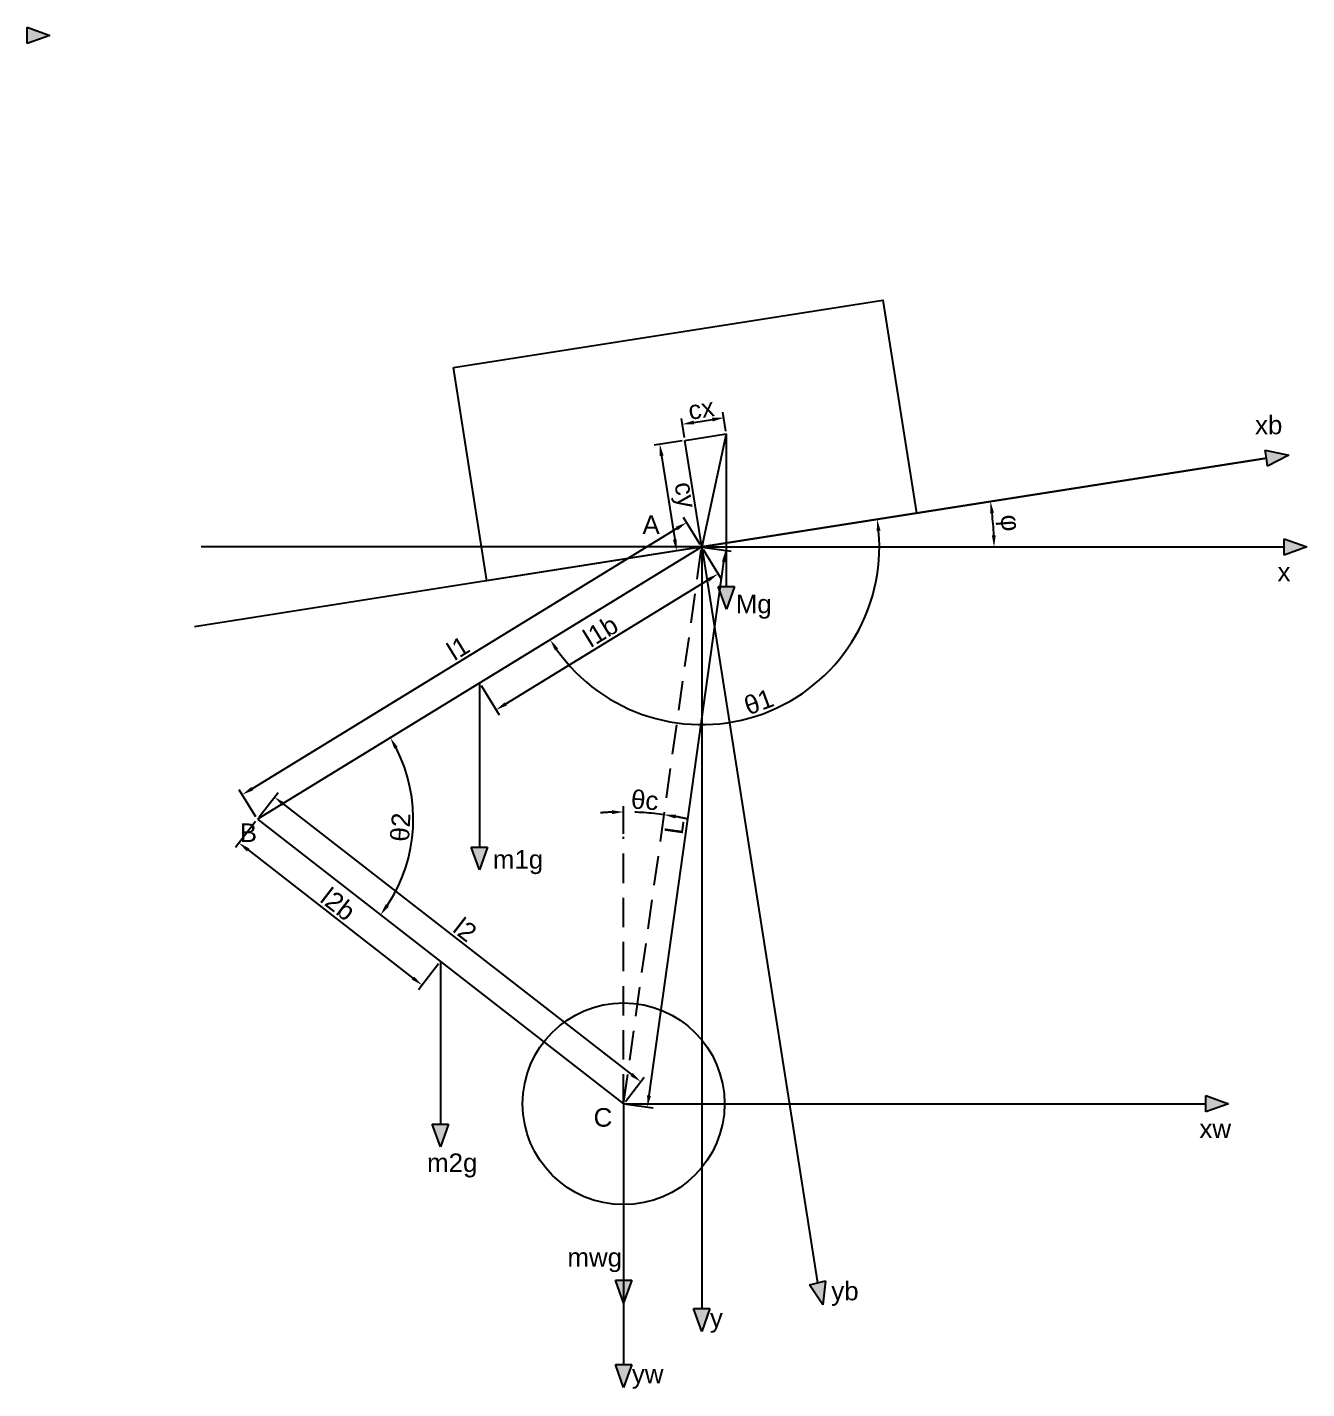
# Model space of a CAD drawing. Header units: millimetres. Extents: x 1841 to 2582, y 2136 to 2527.
# Drawn here: x 2305.8 to 2581.8, y 2232.9 to 2526.7 of the extents above; entities that cross this region are included whole.
import ezdxf

# ---------------------------------------------------------------- set-up
doc = ezdxf.new("R2010")
doc.units = ezdxf.units.MM
doc.linetypes.add('HIDDEN', pattern=[9.525, 6.35, -3.175])
doc.layers.add('虚线', color=7, linetype='HIDDEN')
doc.styles.get("Standard").update_dxf_attribs({"font": 'arial.ttf'})
doc.dimstyles.new('ISO-25', dxfattribs={"dimtxt": 2.5, "dimasz": 2.5, "dimexe": 1.25, "dimexo": 0.625, "dimtad": 1, "dimtxsty": 'Standard', "dimcen": 2.5, "dimadec": 0, "dimazin": 0, "dimtfac": 1, "dimtmove": 0, "dimatfit": 3, "dimfxl": 1, "dimarcsym": 0})

# ---------------------------------------------------------------- blocks, each defined once
blk = doc.blocks.new('*D14')
at = {"color": 0, "lineweight": -2, "transparency": 16777216}
for p, q in [((2447.55, 2438.18), (2446.91, 2442.27)), ((2449.57, 2441.43), (2453.56, 2442.05)), ((2456.48, 2439.58), (2455.84, 2443.68))]:
    blk.add_line(p, q, dxfattribs=at)
at = {"color": 0, "transparency": 16777216}
for points in [[(2449.51, 2441.84), (2449.64, 2441.01), (2447.1, 2441.04)], [(2453.49, 2442.46), (2453.62, 2441.64), (2456.03, 2442.44)]]:
    blk.add_solid(points, dxfattribs=at)
at = {"layer": 'Defpoints', "color": 0, "transparency": 16777216}
for p in [(2456.03, 2442.44), (2456.58, 2438.96), (2447.65, 2437.56)]:
    blk.add_point(p, dxfattribs=at)
at = {"color": 0, "transparency": 16777216, "insert": (2451.15, 2444.36), "char_height": 2.5, "attachment_point": 5, "rotation": 8.9367}
blk.add_mtext('{\\H1.6x;cx}', dxfattribs=at)
blk = doc.blocks.new('*D15')
at = {"color": 0, "lineweight": -2, "transparency": 16777216}
for p, q in [((2447.03, 2437.46), (2441, 2436.52)), ((2442.62, 2434.24), (2445.46, 2416.19)), ((2450.65, 2414.47), (2444.61, 2413.52))]:
    blk.add_line(p, q, dxfattribs=at)
at = {"color": 0, "transparency": 16777216}
for points in [[(2443.03, 2434.3), (2442.21, 2434.17), (2442.23, 2436.71)], [(2445.87, 2416.25), (2445.05, 2416.12), (2445.85, 2413.72)]]:
    blk.add_solid(points, dxfattribs=at)
at = {"layer": 'Defpoints', "color": 0, "transparency": 16777216}
for p in [(2447.65, 2437.56), (2445.85, 2413.72), (2451.26, 2414.57)]:
    blk.add_point(p, dxfattribs=at)
at = {"color": 0, "transparency": 16777216, "insert": (2447.21, 2425.71), "char_height": 2.5, "attachment_point": 5, "rotation": 278.9367}
blk.add_mtext('{\\H1.6x;cy}', dxfattribs=at)
blk = doc.blocks.new('*D16')
at = {"color": 0, "lineweight": -2, "transparency": 16777216}
for p, q in [((2450.94, 2415.1), (2447.37, 2420.92)), ((2445.89, 2418.55), (2354.29, 2362.42)), ((2355.08, 2356.36), (2351.51, 2362.18))]:
    blk.add_line(p, q, dxfattribs=at)
at = {"color": 0, "transparency": 16777216}
for points in [[(2445.67, 2418.91), (2446.11, 2418.2), (2448.02, 2419.86)], [(2354.08, 2362.78), (2354.51, 2362.07), (2352.16, 2361.12)]]:
    blk.add_solid(points, dxfattribs=at)
at = {"layer": 'Defpoints', "color": 0, "transparency": 16777216}
for p in [(2451.26, 2414.57), (2352.16, 2361.12), (2355.4, 2355.83)]:
    blk.add_point(p, dxfattribs=at)
at = {"color": 0, "transparency": 16777216, "insert": (2398.72, 2392.73), "char_height": 2.5, "width": 2.2244, "attachment_point": 5, "rotation": 31.4982}
blk.add_mtext('{\\H1.6x;l1}', dxfattribs=at)
blk = doc.blocks.new('*D17')
at = {"color": 0, "lineweight": -2, "transparency": 16777216}
for p, q in [((2355.79, 2356.32), (2359.87, 2361.58)), ((2361.08, 2359.06), (2436.14, 2300.74)), ((2434.8, 2294.93), (2438.88, 2300.19))]:
    blk.add_line(p, q, dxfattribs=at)
at = {"color": 0, "transparency": 16777216}
for points in [[(2361.33, 2359.39), (2360.82, 2358.73), (2359.1, 2360.59)], [(2436.4, 2301.06), (2435.89, 2300.41), (2438.11, 2299.2)]]:
    blk.add_solid(points, dxfattribs=at)
at = {"layer": 'Defpoints', "color": 0, "transparency": 16777216}
for p in [(2355.4, 2355.83), (2438.11, 2299.2), (2434.41, 2294.44)]:
    blk.add_point(p, dxfattribs=at)
at = {"color": 0, "transparency": 16777216, "insert": (2400.22, 2331.98), "char_height": 2.5, "attachment_point": 5, "rotation": 322.1532}
blk.add_mtext('{\\H1.6x;l2}', dxfattribs=at)
blk = doc.blocks.new('*D18')
at = {"color": 0, "lineweight": -2, "transparency": 16777216}
blk.add_arc((2451.26, 2414.57), 38.33, 215.2362, 5.1987, dxfattribs=at)
at = {"color": 0, "transparency": 16777216}
for points in [[(2489.02, 2417.99), (2489.85, 2418.09), (2489.12, 2420.52)], [(2419.61, 2392.23), (2420.31, 2392.69), (2418.58, 2394.54)]]:
    blk.add_solid(points, dxfattribs=at)
at = {"layer": 'Defpoints', "color": 0, "transparency": 16777216}
for p in [(2573.08, 2433.72), (2451.26, 2414.57), (2451.26, 2414.57), (2447.24, 2376.45), (2355.4, 2355.83)]:
    blk.add_point(p, dxfattribs=at)
at = {"color": 0, "transparency": 16777216, "insert": (2463.58, 2381.13), "char_height": 2.5, "attachment_point": 5, "rotation": 20.2175}
blk.add_mtext('{\\H1.6x;θ1}', dxfattribs=at)
blk = doc.blocks.new('*D19')
at = {"color": 0, "lineweight": -2, "transparency": 16777216}
blk.add_arc((2355.4, 2355.83), 33.65, 326.4112, 27.2402, dxfattribs=at)
at = {"color": 0, "transparency": 16777216}
for points in [[(2384.95, 2371.03), (2385.68, 2371.43), (2384.09, 2373.41)], [(2383.77, 2336.97), (2383.09, 2337.46), (2381.97, 2335.18)]]:
    blk.add_solid(points, dxfattribs=at)
at = {"layer": 'Defpoints', "color": 0, "transparency": 16777216}
for p in [(2451.26, 2414.57), (2355.4, 2355.83), (2355.4, 2355.83), (2387.94, 2347.27), (2434.41, 2294.44)]:
    blk.add_point(p, dxfattribs=at)
at = {"color": 0, "transparency": 16777216, "insert": (2386.31, 2354.11), "char_height": 2.5, "attachment_point": 5, "rotation": 86.8257}
blk.add_mtext('{\\H1.6x;θ2}', dxfattribs=at)
blk = doc.blocks.new('*D20')
at = {"color": 0, "lineweight": -2, "transparency": 16777216}
for p, q in [((2451.59, 2414.04), (2455.47, 2407.71)), ((2409.01, 2380.71), (2452.68, 2407.47)), ((2403.66, 2384.67), (2407.54, 2378.34))]:
    blk.add_line(p, q, dxfattribs=at)
at = {"color": 0, "transparency": 16777216}
for points in [[(2452.46, 2407.82), (2452.9, 2407.11), (2454.81, 2408.77)], [(2408.8, 2381.07), (2409.23, 2380.36), (2406.88, 2379.4)]]:
    blk.add_solid(points, dxfattribs=at)
at = {"layer": 'Defpoints', "color": 0, "transparency": 16777216}
for p in [(2451.26, 2414.57), (2454.81, 2408.77), (2403.33, 2385.2)]:
    blk.add_point(p, dxfattribs=at)
at = {"color": 0, "transparency": 16777216, "insert": (2429.46, 2396.36), "char_height": 2.5, "attachment_point": 5, "rotation": 31.4982}
blk.add_mtext('{\\H1.6x;l1b}', dxfattribs=at)
blk = doc.blocks.new('*D21')
at = {"color": 0, "lineweight": -2, "transparency": 16777216}
for p, q in [((2355.02, 2355.34), (2350.67, 2349.74)), ((2353.41, 2349.19), (2388.97, 2321.56)), ((2394.52, 2324.64), (2390.17, 2319.04))]:
    blk.add_line(p, q, dxfattribs=at)
at = {"color": 0, "transparency": 16777216}
for points in [[(2353.67, 2349.52), (2353.15, 2348.86), (2351.44, 2350.72)], [(2389.22, 2321.89), (2388.71, 2321.23), (2390.94, 2320.03)]]:
    blk.add_solid(points, dxfattribs=at)
at = {"layer": 'Defpoints', "color": 0, "transparency": 16777216}
for p in [(2355.4, 2355.83), (2394.91, 2325.13), (2390.94, 2320.03)]:
    blk.add_point(p, dxfattribs=at)
at = {"color": 0, "transparency": 16777216, "insert": (2372.82, 2337.48), "char_height": 2.5, "attachment_point": 5, "rotation": 322.1532}
blk.add_mtext('{\\H1.6x;l2b}', dxfattribs=at)
blk = doc.blocks.new('*D22')
at = {"color": 0, "lineweight": -2, "transparency": 16777216}
for p, q in [((2451.88, 2414.48), (2457.64, 2413.67)), ((2439.9, 2296.19), (2456.06, 2411.37)), ((2435.03, 2294.35), (2440.79, 2293.54))]:
    blk.add_line(p, q, dxfattribs=at)
at = {"color": 0, "transparency": 16777216}
for points in [[(2455.64, 2411.43), (2456.47, 2411.31), (2456.4, 2413.85)], [(2439.49, 2296.25), (2440.31, 2296.13), (2439.55, 2293.72)]]:
    blk.add_solid(points, dxfattribs=at)
at = {"layer": 'Defpoints', "color": 0, "transparency": 16777216}
for p in [(2451.26, 2414.57), (2456.4, 2413.85), (2434.41, 2294.44)]:
    blk.add_point(p, dxfattribs=at)
at = {"color": 0, "transparency": 16777216, "insert": (2445.38, 2354.15), "char_height": 2.5, "attachment_point": 5, "rotation": 82.0157}
blk.add_mtext('{\\H1.6x;L}', dxfattribs=at)
blk = doc.blocks.new('*D23')
at = {"layer": 'Defpoints', "color": 0, "transparency": 16777216}
for p in [(2451.26, 2414.57), (2440.25, 2357.12), (2434.41, 2352.02), (2434.41, 2294.44), (2434.41, 2294.44)]:
    blk.add_point(p, dxfattribs=at)
at = {"layer": '虚线', "color": 0, "lineweight": -2, "transparency": 16777216}
blk.add_line((2434.41, 2352.65), (2434.41, 2358.64), dxfattribs=at)
for start, end in [(92.2754, 94.5508), (82.0157, 90), (77.4649, 79.7403)]:
    blk.add_arc((2434.41, 2294.44), 62.96, start, end, dxfattribs=at)
at = {"layer": '虚线', "color": 0, "transparency": 16777216}
for points in [[(2431.91, 2357.76), (2431.92, 2356.93), (2434.41, 2357.39)], [(2445.56, 2355.98), (2445.69, 2356.8), (2443.16, 2356.78)]]:
    blk.add_solid(points, dxfattribs=at)
at = {"layer": '虚线', "color": 0, "transparency": 16777216, "insert": (2438.98, 2359.93), "char_height": 2.5, "attachment_point": 5, "rotation": 356.0078}
blk.add_mtext('{\\H1.6x;θc}', dxfattribs=at)
blk = doc.blocks.new('*D24')
at = {"color": 0, "lineweight": -2, "transparency": 16777216}
blk.add_arc((2451.26, 2414.57), 63.07, 2.2713, 6.6654, dxfattribs=at)
at = {"color": 0, "transparency": 16777216}
for points in [[(2513.49, 2421.83), (2514.32, 2421.95), (2513.57, 2424.37)], [(2514.7, 2417.08), (2513.87, 2417.06), (2514.33, 2414.57)]]:
    blk.add_solid(points, dxfattribs=at)
at = {"layer": 'Defpoints', "color": 0, "transparency": 16777216}
for p in [(2573.08, 2433.72), (2514.25, 2417.85), (2451.26, 2414.57), (2451.26, 2414.57), (2576.9, 2414.57)]:
    blk.add_point(p, dxfattribs=at)
at = {"color": 0, "transparency": 16777216, "insert": (2517.31, 2419.73), "char_height": 2.5, "attachment_point": 5, "rotation": 274.4683}
blk.add_mtext('{\\H1.6x;φ}', dxfattribs=at)

msp = doc.modelspace()

# ---------------------------------------------------------------- hatches: boundary and pattern name
h = msp.add_hatch(color=256)
h.dxf.hatch_style = 1
h.paths.add_polyline_path([(2305.763, 2526.712), (2305.763, 2524.93), (2305.763, 2523.172), (2310.66, 2524.93)])
h = msp.add_hatch(color=256)
h.dxf.hatch_style = 1
h.paths.add_polyline_path([(2572.834, 2435.49), (2573.081, 2433.725), (2573.325, 2431.984), (2577.93, 2434.403)])
h = msp.add_hatch(color=256)
h.dxf.hatch_style = 1
h.paths.add_polyline_path([(2576.897, 2416.351), (2576.897, 2414.569), (2576.897, 2412.811), (2581.794, 2414.569)])
h = msp.add_hatch(color=256)
h.dxf.hatch_style = 1
h.paths.add_polyline_path([(2458.371, 2406.036), (2456.589, 2406.036), (2454.831, 2406.036), (2456.589, 2401.139)])
h = msp.add_hatch(color=256)
h.dxf.hatch_style = 1
h.paths.add_polyline_path([(2405.082, 2349.834), (2403.3, 2349.834), (2401.542, 2349.834), (2403.3, 2344.938)])
h = msp.add_hatch(color=256)
h.dxf.hatch_style = 1
h.paths.add_polyline_path([(2560.047, 2296.22), (2560.047, 2294.438), (2560.047, 2292.68), (2564.944, 2294.438)])
h = msp.add_hatch(color=256)
h.dxf.hatch_style = 1
h.paths.add_polyline_path([(2396.673, 2290.059), (2394.89, 2290.059), (2393.132, 2290.059), (2394.89, 2285.162)])
h = msp.add_hatch(color=256)
h.dxf.hatch_style = 1
h.paths.add_polyline_path([(2436.173, 2256.383), (2434.391, 2256.383), (2432.633, 2256.383), (2434.391, 2251.486)])
h = msp.add_hatch(color=256)
h.dxf.hatch_style = 1
h.paths.add_polyline_path([(2477.96, 2256.223), (2476.232, 2255.789), (2474.527, 2255.36), (2477.426, 2251.04)])
h = msp.add_hatch(color=256)
h.dxf.hatch_style = 1
h.paths.add_polyline_path([(2453.045, 2250.229), (2451.263, 2250.229), (2449.505, 2250.229), (2451.263, 2245.332)])
h = msp.add_hatch(color=256)
h.dxf.hatch_style = 1
h.paths.add_polyline_path([(2436.196, 2238.146), (2434.413, 2238.146), (2432.655, 2238.146), (2434.413, 2233.249)])

# ---------------------------------------------------------------- linework, layer by layer
for p, q in [((2305.763, 2524.93), (2305.763, 2526.712)), ((2305.763, 2526.712), (2310.66, 2524.93)), ((2310.66, 2524.93), (2305.763, 2523.172)), ((2305.763, 2523.172), (2305.763, 2524.93)), ((2447.648, 2437.561), (2456.576, 2438.965)), ((2456.576, 2438.965), (2451.263, 2414.569)), ((2456.576, 2438.965), (2456.576, 2405.991)), ((2451.263, 2414.569), (2447.648, 2437.561)), ((2573.081, 2433.725), (2572.834, 2435.49)), ((2572.834, 2435.49), (2577.93, 2434.403)), ((2451.263, 2414.569), (2573.081, 2433.725)), ((2573.081, 2433.725), (2451.263, 2414.569)), ((2573.325, 2431.984), (2573.081, 2433.725)), ((2577.93, 2434.403), (2573.325, 2431.984)), ((2576.897, 2414.569), (2576.897, 2416.351)), ((2576.897, 2416.351), (2581.794, 2414.569)), ((2451.263, 2414.569), (2341.853, 2397.364)), ((2451.263, 2414.569), (2343.259, 2414.569)), ((2451.263, 2414.569), (2355.402, 2355.829)), ((2451.263, 2414.569), (2576.897, 2414.569)), ((2451.263, 2414.569), (2451.263, 2250.229)), ((2451.263, 2414.569), (2476.232, 2255.789)), ((2581.794, 2414.569), (2576.897, 2412.811)), ((2576.897, 2412.811), (2576.897, 2414.569)), ((2456.589, 2401.139), (2454.831, 2406.036)), ((2454.831, 2406.036), (2456.589, 2406.036)), ((2456.589, 2406.036), (2458.371, 2406.036)), ((2458.371, 2406.036), (2456.589, 2401.139)), ((2403.332, 2385.199), (2403.332, 2385.199)), ((2403.332, 2385.199), (2403.332, 2349.842)), ((2355.402, 2355.829), (2434.413, 2294.438)), ((2403.3, 2344.938), (2401.542, 2349.834)), ((2401.542, 2349.834), (2403.3, 2349.834)), ((2403.3, 2349.834), (2405.082, 2349.834)), ((2405.082, 2349.834), (2403.3, 2344.938)), ((2394.908, 2325.133), (2394.908, 2290.097)), ((2434.413, 2294.438), (2434.413, 2256.357)), ((2434.413, 2294.438), (2560.047, 2294.438)), ((2434.413, 2294.438), (2434.413, 2238.146)), ((2560.047, 2294.438), (2560.047, 2296.22)), ((2560.047, 2296.22), (2564.944, 2294.438)), ((2564.944, 2294.438), (2560.047, 2292.68)), ((2560.047, 2292.68), (2560.047, 2294.438)), ((2394.89, 2285.162), (2393.132, 2290.059)), ((2393.132, 2290.059), (2394.89, 2290.059)), ((2394.89, 2290.059), (2396.673, 2290.059)), ((2396.673, 2290.059), (2394.89, 2285.162)), ((2434.391, 2251.486), (2432.633, 2256.383)), ((2432.633, 2256.383), (2434.391, 2256.383)), ((2434.391, 2256.383), (2436.173, 2256.383)), ((2436.173, 2256.383), (2434.391, 2251.486)), ((2476.232, 2255.789), (2477.96, 2256.223)), ((2477.96, 2256.223), (2477.426, 2251.04)), ((2474.527, 2255.36), (2476.232, 2255.789)), ((2477.426, 2251.04), (2474.527, 2255.36)), ((2451.263, 2245.332), (2449.505, 2250.229)), ((2449.505, 2250.229), (2451.263, 2250.229)), ((2451.263, 2250.229), (2453.045, 2250.229)), ((2453.045, 2250.229), (2451.263, 2245.332)), ((2434.413, 2233.249), (2432.655, 2238.146)), ((2432.655, 2238.146), (2434.413, 2238.146)), ((2434.413, 2238.146), (2436.196, 2238.146)), ((2436.196, 2238.146), (2434.413, 2233.249))]:
    msp.add_line(p, q)
msp.add_lwpolyline([(2397.713, 2453.269), (2490.351, 2467.837), (2497.582, 2421.852), (2404.945, 2407.285)], close=True)
msp.add_circle((2434.413, 2294.438), 21.775)
at = {"layer": '虚线'}
for q in [(2451.263, 2414.569), (2434.413, 2352.023)]:
    msp.add_line((2434.413, 2294.438), q, dxfattribs=at)

# ---------------------------------------------------------------- texts
at = {"char_height": 4, "attachment_point": 1}
for s, insert in [('A', (2438.482, 2421.385)), ('Mg', (2458.608, 2404.279)), ('B', (2351.602, 2354.923)), ('m1g', (2406.2, 2349.165)), ('C', (2427.94, 2293.496)), ('m2g', (2392.015, 2283.718)), ('mwg', (2422.295, 2263.305))]:
    msp.add_mtext_dynamic_manual_height_columns(s, width=17.32591, gutter_width=12.5, heights=[0], dxfattribs=dict(at, insert=insert))
at = {"layer": '虚线', "char_height": 4, "attachment_point": 1}
for s, insert in [('xb', (2570.638, 2442.893)), ('x', (2575.487, 2411.178)), ('xw', (2558.637, 2291.047)), ('yb', (2479.224, 2256.025)), ('y', (2453.045, 2250.229)), ('yw', (2436.196, 2238.146))]:
    msp.add_mtext_dynamic_manual_height_columns(s, width=15.44784, gutter_width=12.5, heights=[0], dxfattribs=dict(at, insert=insert))

# ---------------------------------------------------------------- dimensions: what is measured, and where the dimension line sits
for p1, p2, distance, text, picture, middle in [((2447.648, 2437.561), (2456.576, 2438.965), 3.519, '{\\H1.6x;cx}', '*D14', (2451.152, 2444.364)), ((2447.648, 2437.561), (2451.263, 2414.569), -5.482, '{\\H1.6x;cy}', '*D15', (2447.214, 2425.712)), ((2451.263, 2414.569), (2355.402, 2355.829), -6.202, '{\\H1.6x;l1}', '*D16', (2398.717, 2392.732)), ((2403.332, 2385.199), (2451.263, 2414.569), -6.796, '{\\H1.6x;l1b}', '*D20', (2429.456, 2396.362)), ((2434.413, 2294.438), (2451.263, 2414.569), -5.191, '{\\H1.6x;L}', '*D22', (2445.379, 2354.147)), ((2355.402, 2355.829), (2434.413, 2294.438), 6.033, '{\\H1.6x;l2}', '*D17', (2400.225, 2331.976)), ((2355.402, 2355.829), (2394.908, 2325.133), -6.465, '{\\H1.6x;l2b}', '*D21', (2372.824, 2337.481))]:
    dim = msp.add_aligned_dim(p1=p1, p2=p2, distance=distance, text=text, dimstyle='ISO-25')
    dim.commit()
    dim.dimension.update_dxf_attribs({"geometry": picture, "text_midpoint": middle})
for base, line1, line2, text, picture, middle in [((2447.242, 2376.454), ((2451.263, 2414.569), (2355.402, 2355.829)), ((2573.081, 2433.725), (2451.263, 2414.569)), '{\\H1.6x;θ1}', '*D18', (2463.578, 2381.129)), ((2514.247, 2417.846), ((2451.263, 2414.569), (2576.897, 2414.569)), ((2573.081, 2433.725), (2451.263, 2414.569)), '{\\H1.6x;φ}', '*D24', (2517.311, 2419.73)), ((2387.943, 2347.273), ((2355.402, 2355.829), (2434.413, 2294.438)), ((2451.263, 2414.569), (2355.402, 2355.829)), '{\\H1.6x;θ2}', '*D19', (2386.31, 2354.115))]:
    dim = msp.add_angular_dim_2l(base=base, line1=line1, line2=line2, text=text, dimstyle='ISO-25')
    dim.commit()
    dim.dimension.update_dxf_attribs({"geometry": picture, "text_midpoint": middle})
at = {"layer": '虚线'}
dim = msp.add_angular_dim_2l(base=(2440.254, 2357.122), line1=((2434.413, 2294.438), (2451.263, 2414.569)), line2=((2434.413, 2294.438), (2434.413, 2352.023)), text='{\\H1.6x;θc}', dimstyle='ISO-25', dxfattribs=at)
dim.commit()
dim.dimension.update_dxf_attribs({"geometry": '*D23', "text_midpoint": (2438.796, 2357.24), "dimtype": 162})

doc.saveas('drawing.dxf')
